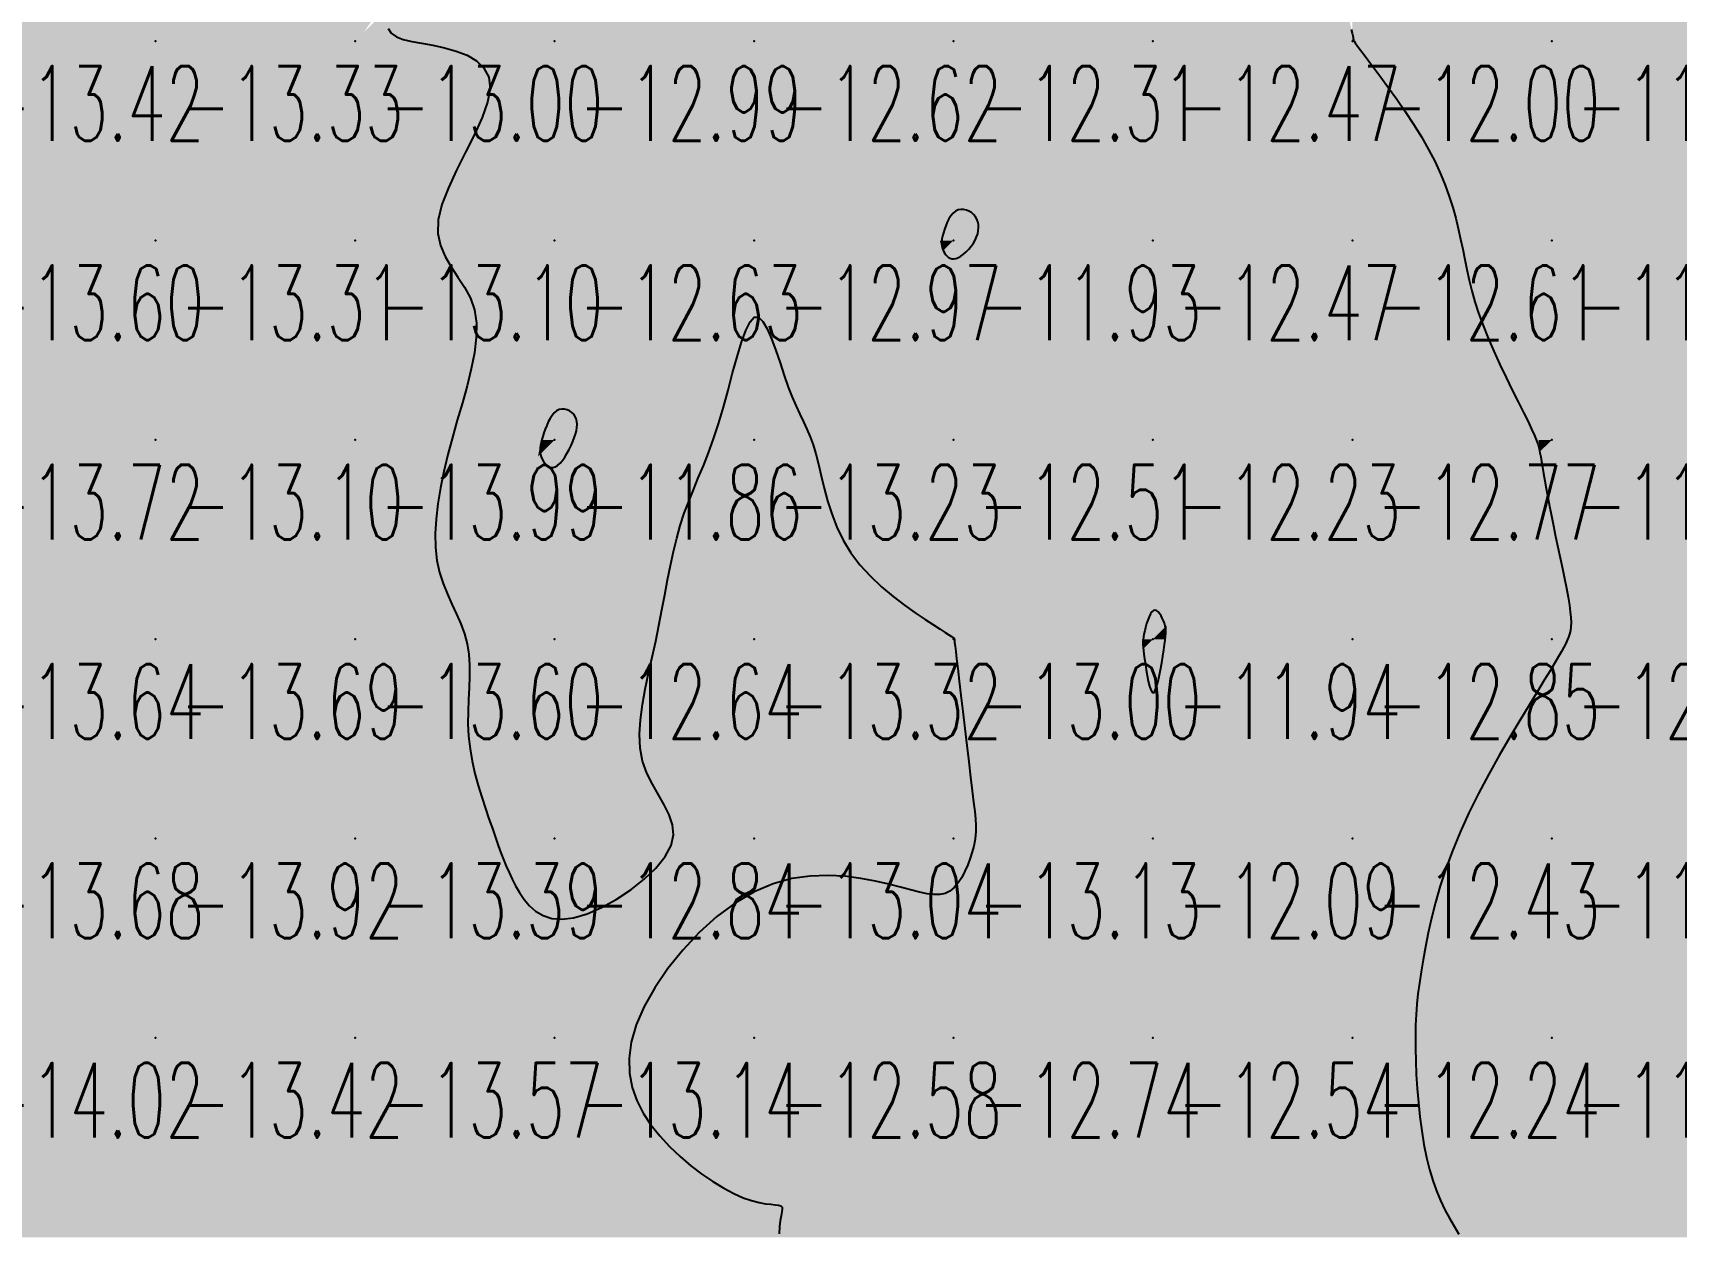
# Model space of a CAD drawing. Header units: millimetres. Extents: x 88261 to 90953, y 390274 to 392322.
# Drawn here: x 89674.1 to 89756.5, y 391807.4 to 391867.7 of the extents above; entities that cross this region are included whole.
import ezdxf
from ezdxf.enums import TextEntityAlignment as Align

# ---------------------------------------------------------------- set-up
doc = ezdxf.new("R2010")
doc.units = ezdxf.units.MM
doc.header["$LTSCALE"] = 25
for name, color, linetype in [('CN_03_00', 7, 'Continuous'), ('COTEAlt', 7, 'Continuous'), ('TN_COLORIAGE', 7, 'Continuous')]:
    doc.layers.add(name, color=color, linetype=linetype)
doc.styles.add('Simplex 1.0', font='Simplex.shx', dxfattribs={"width": 0.99, "height": 2.5})
doc.styles.get("Standard").update_dxf_attribs({"font": 'times.ttf'})

# ---------------------------------------------------------------- blocks, each defined once
blk = doc.blocks.new('COTE')
at = {"color": 0}
blk.add_point((0, 0), dxfattribs=at)
at = {"layer": 'COTEAlt'}
blk.add_attdef('ALT', text='', height=3.75, dxfattribs=at).set_placement((1.25, -1.25), align=Align.TOP_LEFT)

msp = doc.modelspace()

# ---------------------------------------------------------------- linework, layer by layer
at = {"layer": 'CN_03_00', "flags": 128}
for points, elevation in [([(89691.909, 391867.875), (89692.063, 391867.632), (89692.317, 391867.456), (89692.661, 391867.327), (89693.087, 391867.226), (89693.585, 391867.134), (89694.143, 391867.033), (89694.73, 391866.908), (89695.314, 391866.745), (89695.861, 391866.529), (89696.338, 391866.248), (89696.711, 391865.885), (89696.948, 391865.428), (89697.014, 391864.862), (89696.891, 391864.18), (89696.614, 391863.403), (89696.23, 391862.558), (89695.788, 391861.672), (89695.337, 391860.773), (89694.925, 391859.889), (89694.6, 391859.047), (89694.412, 391858.274), (89694.395, 391857.591), (89694.524, 391856.983), (89694.761, 391856.43), (89695.069, 391855.912), (89695.408, 391855.406), (89695.742, 391854.892), (89696.031, 391854.349), (89696.238, 391853.756), (89696.333, 391853.098), (89696.326, 391852.378), (89696.234, 391851.608), (89696.075, 391850.797), (89695.867, 391849.957), (89695.627, 391849.096), (89695.374, 391848.227), (89695.126, 391847.358), (89694.898, 391846.499), (89694.697, 391845.656), (89694.529, 391844.833), (89694.399, 391844.036), (89694.311, 391843.269), (89694.271, 391842.537), (89694.284, 391841.844), (89694.355, 391841.195), (89694.486, 391840.593), (89694.664, 391840.031), (89694.874, 391839.501), (89695.101, 391838.993), (89695.329, 391838.499), (89695.543, 391838.01), (89695.727, 391837.517), (89695.865, 391837.012), (89695.947, 391836.487), (89695.982, 391835.943), (89695.982, 391835.381), (89695.962, 391834.803), (89695.934, 391834.212), (89695.912, 391833.608), (89695.909, 391832.995), (89695.939, 391832.373), (89696.011, 391831.746), (89696.12, 391831.12), (89696.26, 391830.5), (89696.422, 391829.894), (89696.597, 391829.309), (89696.779, 391828.75), (89696.959, 391828.225), (89697.13, 391827.74), (89697.284, 391827.3), (89697.427, 391826.899), (89697.561, 391826.53), (89697.693, 391826.183), (89697.828, 391825.852), (89697.97, 391825.529), (89698.125, 391825.205), (89698.297, 391824.874), (89698.493, 391824.53), (89698.72, 391824.19), (89698.987, 391823.871), (89699.301, 391823.593), (89699.672, 391823.374), (89700.107, 391823.234), (89700.615, 391823.191), (89701.205, 391823.264), (89701.876, 391823.465), (89702.602, 391823.78), (89703.346, 391824.188), (89704.072, 391824.668), (89704.745, 391825.2), (89705.33, 391825.761), (89705.79, 391826.332), (89706.089, 391826.891), (89706.206, 391827.423), (89706.163, 391827.933), (89705.999, 391828.431), (89705.752, 391828.929), (89705.457, 391829.436), (89705.153, 391829.964), (89704.876, 391830.523), (89704.664, 391831.123), (89704.546, 391831.773), (89704.515, 391832.468), (89704.556, 391833.199), (89704.654, 391833.959), (89704.795, 391834.741), (89704.963, 391835.537), (89705.143, 391836.338), (89705.32, 391837.138), (89705.483, 391837.928), (89705.634, 391838.707), (89705.776, 391839.47), (89705.917, 391840.214), (89706.06, 391840.937), (89706.21, 391841.636), (89706.373, 391842.307), (89706.554, 391842.948), (89706.755, 391843.559), (89706.976, 391844.15), (89707.211, 391844.735), (89707.457, 391845.328), (89707.71, 391845.942), (89707.966, 391846.591), (89708.221, 391847.288), (89708.471, 391848.048), (89708.712, 391848.874), (89708.947, 391849.736), (89709.174, 391850.593), (89709.397, 391851.405), (89709.616, 391852.132), (89709.833, 391852.732), (89710.049, 391853.167), (89710.264, 391853.394), (89710.481, 391853.389), (89710.699, 391853.178), (89710.916, 391852.802), (89711.132, 391852.302), (89711.347, 391851.72), (89711.558, 391851.096), (89711.766, 391850.472), (89711.97, 391849.889), (89712.168, 391849.377), (89712.361, 391848.929), (89712.546, 391848.526), (89712.725, 391848.148), (89712.895, 391847.779), (89713.057, 391847.398), (89713.21, 391846.988), (89713.352, 391846.531), (89713.486, 391846.012), (89713.62, 391845.439), (89713.767, 391844.824), (89713.939, 391844.181), (89714.146, 391843.52), (89714.4, 391842.856), (89714.714, 391842.2), (89715.099, 391841.565), (89715.56, 391840.962), (89716.082, 391840.395), (89716.643, 391839.869), (89717.219, 391839.385), (89717.791, 391838.949), (89718.334, 391838.563), (89718.829, 391838.231), (89719.252, 391837.956), (89719.586, 391837.74), (89719.839, 391837.577), (89720.022, 391837.459), (89720.146, 391837.378), (89720.222, 391837.328), (89720.263, 391837.3), (89720.28, 391837.287), (89720.285, 391837.282), (89720.287, 391837.274), (89720.29, 391837.249), (89720.297, 391837.189), (89720.309, 391837.077), (89720.33, 391836.896), (89720.36, 391836.628), (89720.403, 391836.256), (89720.461, 391835.763), (89720.534, 391835.14), (89720.621, 391834.411), (89720.716, 391833.608), (89720.816, 391832.765), (89720.918, 391831.914), (89721.017, 391831.087), (89721.11, 391830.317), (89721.193, 391829.636), (89721.262, 391829.069), (89721.316, 391828.604), (89721.353, 391828.222), (89721.374, 391827.902), (89721.377, 391827.626), (89721.36, 391827.374), (89721.323, 391827.125), (89721.266, 391826.861), (89721.187, 391826.567), (89721.086, 391826.25), (89720.964, 391825.923), (89720.822, 391825.6), (89720.661, 391825.294), (89720.48, 391825.016), (89720.28, 391824.781), (89720.063, 391824.601), (89719.827, 391824.486), (89719.565, 391824.432), (89719.27, 391824.431), (89718.933, 391824.474), (89718.546, 391824.556), (89718.101, 391824.668), (89717.59, 391824.802), (89717.005, 391824.951), (89716.341, 391825.104), (89715.604, 391825.244), (89714.807, 391825.347), (89713.958, 391825.394), (89713.068, 391825.361), (89712.149, 391825.228), (89711.21, 391824.973), (89710.261, 391824.575), (89709.316, 391824.02), (89708.39, 391823.328), (89707.504, 391822.528), (89706.678, 391821.648), (89705.929, 391820.715), (89705.277, 391819.759), (89704.742, 391818.808), (89704.343, 391817.888), (89704.093, 391817.025), (89703.984, 391816.217), (89704.003, 391815.463), (89704.135, 391814.756), (89704.367, 391814.092), (89704.684, 391813.468), (89705.074, 391812.879), (89705.522, 391812.321), (89706.015, 391811.79), (89706.54, 391811.291), (89707.086, 391810.828), (89707.64, 391810.406), (89708.191, 391810.03), (89708.728, 391809.704), (89709.237, 391809.434), (89709.707, 391809.224), (89710.129, 391809.077), (89710.5, 391808.981), (89710.819, 391808.924), (89711.088, 391808.892), (89711.306, 391808.873), (89711.473, 391808.852), (89711.589, 391808.817), (89711.653, 391808.755), (89711.669, 391808.653), (89711.649, 391808.508), (89711.608, 391808.315), (89711.56, 391808.071), (89711.522, 391807.773), (89711.509, 391807.418)], -13), ([(89740.197, 391867.829), (89740.239, 391867.641), (89740.267, 391867.512), (89740.284, 391867.43), (89740.293, 391867.38), (89740.297, 391867.349), (89740.302, 391867.323), (89740.314, 391867.29), (89740.343, 391867.239), (89740.395, 391867.158), (89740.481, 391867.036), (89740.609, 391866.861), (89740.786, 391866.621), (89741.022, 391866.306), (89741.32, 391865.907), (89741.672, 391865.434), (89742.061, 391864.901), (89742.474, 391864.321), (89742.896, 391863.707), (89743.313, 391863.073), (89743.711, 391862.433), (89744.074, 391861.8), (89744.393, 391861.185), (89744.668, 391860.589), (89744.904, 391860.01), (89745.107, 391859.447), (89745.28, 391858.897), (89745.43, 391858.36), (89745.56, 391857.833), (89745.676, 391857.314), (89745.783, 391856.803), (89745.887, 391856.293), (89745.994, 391855.779), (89746.11, 391855.257), (89746.243, 391854.721), (89746.397, 391854.166), (89746.581, 391853.587), (89746.799, 391852.979), (89747.056, 391852.339), (89747.343, 391851.68), (89747.648, 391851.016), (89747.96, 391850.362), (89748.269, 391849.735), (89748.562, 391849.148), (89748.828, 391848.616), (89749.056, 391848.156), (89749.237, 391847.776), (89749.377, 391847.466), (89749.481, 391847.209), (89749.557, 391846.989), (89749.613, 391846.789), (89749.656, 391846.593), (89749.693, 391846.385), (89749.731, 391846.149), (89749.777, 391845.87), (89749.831, 391845.55), (89749.894, 391845.191), (89749.965, 391844.796), (89750.045, 391844.368), (89750.132, 391843.911), (89750.227, 391843.427), (89750.33, 391842.92), (89750.44, 391842.393), (89750.555, 391841.856), (89750.669, 391841.317), (89750.781, 391840.788), (89750.887, 391840.278), (89750.983, 391839.795), (89751.065, 391839.351), (89751.13, 391838.955), (89751.176, 391838.614), (89751.202, 391838.323), (89751.211, 391838.074), (89751.202, 391837.859), (89751.178, 391837.671), (89751.14, 391837.5), (89751.089, 391837.341), (89751.026, 391837.184), (89750.95, 391837.02), (89750.857, 391836.839), (89750.739, 391836.625), (89750.589, 391836.367), (89750.399, 391836.05), (89750.163, 391835.661), (89749.873, 391835.188), (89749.523, 391834.617), (89749.108, 391833.939), (89748.641, 391833.167), (89748.138, 391832.32), (89747.615, 391831.414), (89747.089, 391830.468), (89746.574, 391829.499), (89746.088, 391828.524), (89745.647, 391827.563), (89745.262, 391826.629), (89744.932, 391825.728), (89744.651, 391824.862), (89744.414, 391824.035), (89744.216, 391823.247), (89744.05, 391822.504), (89743.911, 391821.805), (89743.794, 391821.155), (89743.693, 391820.554), (89743.609, 391819.99), (89743.539, 391819.453), (89743.485, 391818.929), (89743.445, 391818.406), (89743.42, 391817.872), (89743.408, 391817.314), (89743.41, 391816.72), (89743.425, 391816.081), (89743.454, 391815.406), (89743.498, 391814.705), (89743.558, 391813.992), (89743.634, 391813.277), (89743.728, 391812.573), (89743.84, 391811.892), (89743.971, 391811.246), (89744.121, 391810.644), (89744.29, 391810.084), (89744.475, 391809.563), (89744.675, 391809.077), (89744.888, 391808.622), (89745.114, 391808.193), (89745.349, 391807.788), (89745.593, 391807.403)], -12)]:
    msp.add_lwpolyline(points, dxfattribs=dict(at, elevation=elevation))
at = {"layer": 'CN_03_00', "elevation": -12, "flags": 128}
for points in [[(89719.817, 391856.595), (89719.87, 391856.521), (89719.931, 391856.452), (89720, 391856.393), (89720.078, 391856.348), (89720.167, 391856.321), (89720.265, 391856.315), (89720.375, 391856.335), (89720.496, 391856.384), (89720.625, 391856.458), (89720.758, 391856.555), (89720.891, 391856.671), (89721.019, 391856.803), (89721.139, 391856.947), (89721.248, 391857.099), (89721.34, 391857.256), (89721.412, 391857.416), (89721.464, 391857.575), (89721.496, 391857.732), (89721.508, 391857.886), (89721.499, 391858.035), (89721.469, 391858.177), (89721.419, 391858.31), (89721.348, 391858.433), (89721.256, 391858.543), (89721.148, 391858.638), (89721.026, 391858.715), (89720.895, 391858.769), (89720.759, 391858.799), (89720.621, 391858.801), (89720.485, 391858.771), (89720.355, 391858.707), (89720.235, 391858.607), (89720.125, 391858.476), (89720.025, 391858.322), (89719.937, 391858.152), (89719.86, 391857.974), (89719.795, 391857.794), (89719.742, 391857.62), (89719.701, 391857.46), (89719.674, 391857.319), (89719.658, 391857.196), (89719.653, 391857.087), (89719.659, 391856.991), (89719.675, 391856.905), (89719.699, 391856.824), (89719.731, 391856.748), (89719.771, 391856.672), (89719.817, 391856.595)], [(89699.635, 391846.269), (89699.698, 391846.157), (89699.774, 391846.055), (89699.861, 391845.967), (89699.956, 391845.9), (89700.06, 391845.86), (89700.17, 391845.852), (89700.286, 391845.883), (89700.404, 391845.955), (89700.524, 391846.066), (89700.643, 391846.207), (89700.76, 391846.373), (89700.873, 391846.557), (89700.978, 391846.752), (89701.076, 391846.952), (89701.163, 391847.15), (89701.237, 391847.341), (89701.297, 391847.524), (89701.343, 391847.697), (89701.371, 391847.861), (89701.381, 391848.014), (89701.371, 391848.158), (89701.34, 391848.291), (89701.287, 391848.413), (89701.21, 391848.523), (89701.113, 391848.618), (89701.001, 391848.696), (89700.877, 391848.752), (89700.746, 391848.783), (89700.612, 391848.787), (89700.479, 391848.759), (89700.352, 391848.696), (89700.234, 391848.598), (89700.125, 391848.468), (89700.026, 391848.313), (89699.935, 391848.141), (89699.854, 391847.958), (89699.781, 391847.771), (89699.717, 391847.587), (89699.661, 391847.412), (89699.614, 391847.252), (89699.575, 391847.105), (89699.547, 391846.97), (89699.529, 391846.844), (89699.524, 391846.725), (89699.53, 391846.61), (89699.551, 391846.497), (89699.585, 391846.384), (89699.635, 391846.269)], [(89729.869, 391835.999), (89729.912, 391835.709), (89729.962, 391835.414), (89730.016, 391835.134), (89730.075, 391834.887), (89730.138, 391834.695), (89730.205, 391834.578), (89730.274, 391834.554), (89730.346, 391834.639), (89730.419, 391834.817), (89730.491, 391835.068), (89730.561, 391835.373), (89730.628, 391835.709), (89730.69, 391836.057), (89730.746, 391836.396), (89730.794, 391836.705), (89730.833, 391836.969), (89730.862, 391837.19), (89730.882, 391837.376), (89730.892, 391837.534), (89730.891, 391837.672), (89730.879, 391837.797), (89730.856, 391837.916), (89730.822, 391838.037), (89730.776, 391838.165), (89730.72, 391838.295), (89730.656, 391838.418), (89730.586, 391838.528), (89730.51, 391838.618), (89730.432, 391838.678), (89730.353, 391838.703), (89730.274, 391838.684), (89730.197, 391838.616), (89730.124, 391838.506), (89730.055, 391838.364), (89729.991, 391838.198), (89729.932, 391838.019), (89729.881, 391837.834), (89729.837, 391837.655), (89729.802, 391837.49), (89729.776, 391837.345), (89729.759, 391837.215), (89729.751, 391837.091), (89729.752, 391836.965), (89729.76, 391836.828), (89729.777, 391836.67), (89729.8, 391836.485), (89729.831, 391836.262), (89729.869, 391835.999)]]:
    msp.add_lwpolyline(points, close=True, dxfattribs=at)
at = {"layer": 'TN_COLORIAGE', "color": 221}
for points in [[(89670.249, 391867.239, -13.303), (89680.249, 391867.239, -13.303), (89680.249, 391877.239, -13.303)], [(89670.249, 391877.239, -13.303), (89670.249, 391867.239, -13.303), (89680.249, 391877.239, -13.303)], [(89680.249, 391867.239, -13.229), (89690.249, 391867.239, -13.229), (89690.249, 391877.239, -13.229)], [(89680.249, 391877.239, -13.229), (89680.249, 391867.239, -13.229), (89690.249, 391877.239, -13.229)], [(89690.249, 391877.239, -13), (89697.207, 391877.239, -13), (89690.249, 391867.239, -13), (89690.68, 391867.671, -13)], [(89670.249, 391857.239, -13.333), (89680.249, 391857.239, -13.333), (89680.249, 391867.239, -13.333)], [(89670.249, 391867.239, -13.333), (89670.249, 391857.239, -13.333), (89680.249, 391867.239, -13.333)], [(89680.249, 391857.239, -13.005), (89690.249, 391857.239, -13.005), (89690.249, 391867.239, -13.005)], [(89680.249, 391867.239, -13.005), (89680.249, 391857.239, -13.005), (89690.249, 391867.239, -13.005)], [(89690.68, 391867.671, -13.005), (89692.912, 391867.239, -13.005), (89690.249, 391867.239, -13.005)], [(89690.249, 391857.239, -13), (89699.183, 391866.174, -13), (89690.249, 391867.239, -13), (89692.912, 391867.239, -13)], [(89692.442, 391857.239, -13.104), (89699.183, 391866.174, -13.104), (89690.249, 391857.239, -13.104)], [(89670.249, 391847.239, -13.308), (89680.249, 391847.239, -13.308), (89680.249, 391857.239, -13.308)], [(89670.249, 391857.239, -13.308), (89670.249, 391847.239, -13.308), (89680.249, 391857.239, -13.308)], [(89680.249, 391847.239, -13.104), (89690.249, 391847.239, -13.104), (89690.249, 391857.239, -13.104)], [(89680.249, 391857.239, -13.104), (89680.249, 391847.239, -13.104), (89690.249, 391857.239, -13.104)], [(89690.249, 391847.239, -13), (89697.524, 391854.515, -13), (89690.249, 391857.239, -13), (89692.442, 391857.239, -13)], [(89708.566, 391847.239, -13.232), (89710.249, 391856.027, -13.232), (89710.249, 391847.239, -13.232)], [(89712.026, 391849.017, -13.232), (89710.249, 391856.027, -13.232), (89710.249, 391847.239, -13.232)], [(89694.887, 391847.239, -13.99), (89697.524, 391854.515, -13.99), (89690.249, 391847.239, -13.99)], [(89712.026, 391849.017, -13.232), (89713.467, 391847.239, -13.232), (89710.249, 391847.239, -13.232)], [(89670.249, 391837.239, -13.097), (89680.249, 391837.239, -13.097), (89680.249, 391847.239, -13.097)], [(89670.249, 391847.239, -13.097), (89670.249, 391837.239, -13.097), (89680.249, 391847.239, -13.097)], [(89680.249, 391847.239, -13.99), (89680.249, 391837.239, -13.99), (89690.249, 391847.239, -13.99)], [(89680.249, 391837.239, -13.99), (89690.249, 391837.239, -13.99), (89690.249, 391847.239, -13.99)], [(89690.249, 391847.239, -13), (89694.887, 391847.239, -13), (89690.249, 391837.239, -13), (89693.682, 391840.673, -13)], [(89710.249, 391837.239, -13), (89705.508, 391837.239, -13), (89710.249, 391847.239, -13), (89706.312, 391843.302, -13)], [(89708.566, 391847.239, -13.232), (89706.312, 391843.302, -13.232), (89710.249, 391847.239, -13.232)], [(89710.249, 391837.239, -13), (89714.219, 391841.21, -13), (89710.249, 391847.239, -13), (89713.467, 391847.239, -13)], [(89710.249, 391837.239, -13), (89714.219, 391841.21, -13), (89720.249, 391837.239, -13), (89720.249, 391837.311, -13)], [(89693.682, 391840.673, -13.598), (89696.515, 391837.239, -13.598), (89690.249, 391837.239, -13.598)], [(89670.249, 391837.239, -13.689), (89670.249, 391827.239, -13.689), (89680.249, 391837.239, -13.689)], [(89670.249, 391827.239, -13.689), (89680.249, 391827.239, -13.689), (89680.249, 391837.239, -13.689)], [(89680.249, 391837.239, -13.598), (89680.249, 391827.239, -13.598), (89690.249, 391837.239, -13.598)], [(89680.249, 391827.239, -13.598), (89690.249, 391827.239, -13.598), (89690.249, 391837.239, -13.598)], [(89690.249, 391837.239, -13), (89696.515, 391837.239, -13), (89690.249, 391827.239, -13), (89695.45, 391832.44, -13)], [(89705.508, 391837.239, -13.321), (89703.575, 391830.565, -13.321), (89710.249, 391837.239, -13.321)], [(89710.249, 391837.239, -13), (89703.575, 391830.565, -13), (89710.249, 391827.239, -13), (89708.178, 391827.239, -13)], [(89710.249, 391837.239, -13.004), (89710.249, 391827.239, -13.004), (89720.249, 391837.239, -13.004)], [(89710.249, 391827.239, -13.004), (89720.249, 391827.239, -13.004), (89720.249, 391837.239, -13.004)], [(89720.294, 391837.285, -13.004), (89720.249, 391837.311, -13.004), (89720.249, 391837.239, -13.004)], [(89720.282, 391837.239, -13.004), (89720.294, 391837.285, -13.004), (89720.249, 391837.239, -13.004)], [(89720.249, 391827.239, -13), (89721.344, 391828.334, -13), (89720.249, 391837.239, -13), (89720.282, 391837.239, -13)], [(89695.45, 391832.44, -13.386), (89697.319, 391827.239, -13.386), (89690.249, 391827.239, -13.386)], [(89721.344, 391828.334, -13.13), (89721.501, 391827.239, -13.13), (89720.249, 391827.239, -13.13)], [(89672.236, 391819.227, -13.676), (89670.249, 391817.849, -13.676), (89680.249, 391827.239, -13.676), (89670.249, 391827.239, -13.676)], [(89672.236, 391819.227, -13.417), (89670.597, 391817.239, -13.417), (89680.249, 391827.239, -13.417), (89680.249, 391817.239, -13.417)], [(89680.249, 391827.239, -13.386), (89680.249, 391817.239, -13.386), (89690.249, 391827.239, -13.386)], [(89680.249, 391817.239, -13.386), (89690.249, 391817.239, -13.386), (89690.249, 391827.239, -13.386)], [(89690.249, 391817.239, -13), (89698.054, 391825.044, -13), (89690.249, 391827.239, -13), (89697.319, 391827.239, -13)], [(89700.249, 391817.239, -13), (89700.249, 391821.825, -13), (89710.249, 391827.239, -13), (89708.178, 391827.239, -13)], [(89700.249, 391817.239, -13), (89702.69, 391817.239, -13), (89710.249, 391827.239, -13), (89710.249, 391826.334, -13)], [(89720.249, 391827.239, -13), (89717.883, 391824.874, -13), (89710.249, 391827.239, -13), (89710.249, 391826.334, -13)], [(89717.883, 391824.874, -13.13), (89720.249, 391823.874, -13.13), (89720.249, 391827.239, -13.13)], [(89721.501, 391827.239, -13.13), (89720.249, 391823.874, -13.13), (89720.249, 391827.239, -13.13)], [(89690.249, 391817.239, -13), (89698.054, 391825.044, -13), (89700.249, 391817.239, -13), (89700.249, 391821.825, -13)], [(89670.597, 391817.239, -13.417), (89670.662, 391807.652, -13.417), (89680.249, 391817.239, -13.417)], [(89670.663, 391807.239, -13.417), (89670.662, 391807.652, -13.417), (89680.249, 391807.239, -13.417), (89680.249, 391817.239, -13.417)], [(89680.249, 391817.239, -13.569), (89680.249, 391807.239, -13.569), (89690.249, 391817.239, -13.569)], [(89680.249, 391807.239, -13.569), (89690.249, 391807.239, -13.569), (89690.249, 391817.239, -13.569)], [(89690.249, 391817.239, -13.136), (89690.249, 391807.239, -13.136), (89700.249, 391817.239, -13.136)], [(89690.249, 391807.239, -13.136), (89700.249, 391807.239, -13.136), (89700.249, 391817.239, -13.136)], [(89700.249, 391807.239, -13), (89705.048, 391812.039, -13), (89700.249, 391817.239, -13), (89702.69, 391817.239, -13)], [(89700.249, 391807.239, -13), (89705.048, 391812.039, -13), (89710.249, 391807.239, -13), (89710.249, 391808.529, -13)], [(89710.249, 391808.529, -13.062), (89712.2, 391809.19, -13.062), (89710.249, 391807.239, -13.062)], [(89710.872, 391807.239, -13.062), (89712.2, 391809.19, -13.062), (89710.249, 391807.239, -13.062)]]:
    msp.add_solid(points, dxfattribs=at)
at = {"layer": 'TN_COLORIAGE', "color": 211}
for points in [[(89692.912, 391867.239, -12.9), (89690.68, 391867.671, -12.9), (89700.249, 391867.239, -12.9), (89700.249, 391877.239, -12.9)], [(89700.249, 391867.239, -12.482), (89710.249, 391867.239, -12.482), (89710.249, 391877.239, -12.482)], [(89700.249, 391877.239, -12.482), (89700.249, 391867.239, -12.482), (89710.249, 391877.239, -12.482)], [(89710.249, 391867.239, -12.331), (89720.249, 391867.239, -12.331), (89720.249, 391877.239, -12.331)], [(89710.249, 391877.239, -12.331), (89710.249, 391867.239, -12.331), (89720.249, 391877.239, -12.331)], [(89720.249, 391867.239, -12.219), (89730.249, 391867.239, -12.219), (89730.249, 391877.239, -12.219)], [(89720.249, 391877.239, -12.219), (89720.249, 391867.239, -12.219), (89730.249, 391877.239, -12.219)], [(89730.249, 391867.239, -12), (89738.39, 391875.381, -12), (89730.249, 391877.239, -12), (89736.98, 391877.239, -12)], [(89730.249, 391867.239, -12), (89738.39, 391875.381, -12), (89740.249, 391867.239, -12), (89740.249, 391867.665, -12)], [(89699.183, 391866.174, -12.629), (89692.442, 391857.239, -12.629), (89700.249, 391867.239, -12.629), (89700.249, 391857.239, -12.629)], [(89692.912, 391867.239, -12.988), (89699.183, 391866.174, -12.988), (89700.249, 391867.239, -12.988)], [(89700.249, 391857.239, -12.623), (89710.249, 391857.239, -12.623), (89710.249, 391867.239, -12.623)], [(89700.249, 391867.239, -12.623), (89700.249, 391857.239, -12.623), (89710.249, 391867.239, -12.623)], [(89710.249, 391857.239, -12), (89719.564, 391857.239, -12), (89720.249, 391867.239, -12), (89720.249, 391859.11, -12)], [(89710.249, 391867.239, -12.309), (89710.249, 391857.239, -12.309), (89720.249, 391867.239, -12.309)], [(89730.249, 391867.239, -12), (89721.571, 391858.561, -12), (89720.249, 391867.239, -12), (89720.249, 391859.11, -12)], [(89730.249, 391857.239, -12), (89721.554, 391857.239, -12), (89730.249, 391867.239, -12), (89721.571, 391858.561, -12)], [(89730.249, 391867.239, -12.005), (89730.249, 391857.239, -12.005), (89740.249, 391867.239, -12.005)], [(89730.249, 391857.239, -12.005), (89740.249, 391857.239, -12.005), (89740.249, 391867.239, -12.005)], [(89740.307, 391867.297, -12.005), (89740.249, 391867.665, -12.005), (89740.249, 391867.239, -12.005)], [(89740.307, 391867.297, -12.005), (89740.308, 391867.239, -12.005), (89740.249, 391867.239, -12.005)], [(89740.249, 391857.239, -12), (89744.59, 391861.581, -12), (89740.249, 391867.239, -12), (89740.308, 391867.239, -12)], [(89744.59, 391861.581, -12.61), (89745.778, 391857.239, -12.61), (89740.249, 391857.239, -12.61)], [(89692.442, 391857.239, -12.629), (89697.524, 391854.515, -12.629), (89700.249, 391857.239, -12.629)], [(89697.524, 391854.515, -12), (89694.887, 391847.239, -12), (89700.249, 391857.239, -12), (89699.574, 391847.239, -12)], [(89699.574, 391847.239, -12.629), (89700.249, 391849.101, -12.629), (89700.249, 391857.239, -12.629)], [(89710.249, 391857.239, -12), (89701.544, 391848.534, -12), (89700.249, 391857.239, -12), (89700.249, 391849.101, -12)], [(89710.249, 391856.027, -12), (89708.566, 391847.239, -12), (89710.249, 391857.239, -12), (89701.296, 391847.239, -12)], [(89701.296, 391847.239, -12.968), (89701.544, 391848.534, -12.968), (89710.249, 391857.239, -12.968)], [(89710.249, 391856.027, -12), (89712.026, 391849.017, -12), (89710.249, 391857.239, -12), (89719.703, 391856.693, -12)], [(89719.703, 391856.693, -12.968), (89719.564, 391857.239, -12.968), (89710.249, 391857.239, -12.968)], [(89713.467, 391847.239, -12), (89712.026, 391849.017, -12), (89720.249, 391847.239, -12), (89719.703, 391856.693, -12)], [(89719.703, 391856.693, -12.512), (89720.249, 391856.02, -12.512), (89720.249, 391847.239, -12.512)], [(89720.249, 391847.239, -12), (89720.249, 391856.02, -12), (89730.249, 391857.239, -12), (89721.554, 391857.239, -12)], [(89720.249, 391847.239, -12.474), (89730.249, 391847.239, -12.474), (89730.249, 391857.239, -12.474)], [(89730.249, 391857.239, -12.61), (89730.249, 391847.239, -12.61), (89740.249, 391857.239, -12.61)], [(89730.249, 391847.239, -12.61), (89740.249, 391847.239, -12.61), (89740.249, 391857.239, -12.61)], [(89740.249, 391847.239, -12), (89746.358, 391853.349, -12), (89740.249, 391857.239, -12), (89745.778, 391857.239, -12)], [(89746.358, 391853.349, -12.774), (89749.585, 391847.239, -12.774), (89740.249, 391847.239, -12.774)], [(89693.682, 391840.673, -12), (89694.887, 391847.239, -12), (89699.422, 391846.413, -12), (89699.574, 391847.239, -12)], [(89706.312, 391843.302, -12), (89708.566, 391847.239, -12), (89700.249, 391837.239, -12), (89701.296, 391847.239, -12)], [(89701.296, 391847.239, -12.643), (89700.249, 391845.411, -12.643), (89700.249, 391837.239, -12.643)], [(89713.467, 391847.239, -12.512), (89714.219, 391841.21, -12.512), (89720.249, 391847.239, -12.512)], [(89720.249, 391837.311, -12.512), (89714.219, 391841.21, -12.512), (89720.249, 391847.239, -12.512)], [(89720.249, 391837.311, -12.234), (89720.294, 391837.285, -12.234), (89720.249, 391847.239, -12.234), (89730.249, 391847.239, -12.234)], [(89720.294, 391837.285, -12), (89720.282, 391837.239, -12), (89730.249, 391847.239, -12), (89729.701, 391837.239, -12)], [(89729.701, 391837.239, -12.234), (89730.249, 391839.231, -12.234), (89730.249, 391847.239, -12.234)], [(89740.249, 391847.239, -12), (89730.947, 391837.938, -12), (89730.249, 391847.239, -12), (89730.249, 391839.231, -12)], [(89740.249, 391837.239, -12), (89730.892, 391837.239, -12), (89740.249, 391847.239, -12), (89730.947, 391837.938, -12)], [(89740.249, 391837.239, -12), (89749.638, 391846.629, -12), (89740.249, 391847.239, -12), (89749.585, 391847.239, -12)], [(89696.515, 391837.239, -12), (89693.682, 391840.673, -12), (89700.249, 391837.239, -12), (89699.422, 391846.413, -12)], [(89699.422, 391846.413, -12.643), (89700.249, 391845.411, -12.643), (89700.249, 391837.239, -12.643)], [(89740.249, 391837.239, -12), (89749.638, 391846.629, -12), (89750.249, 391837.239, -12), (89750.249, 391843.138, -12)], [(89706.312, 391843.302, -12.643), (89705.508, 391837.239, -12.643), (89700.249, 391837.239, -12.643)], [(89751.348, 391838.339, -12.079), (89750.249, 391843.138, -12.079), (89750.249, 391837.239, -12.079)], [(89751.139, 391837.239, -12.079), (89751.348, 391838.339, -12.079), (89750.249, 391837.239, -12.079)], [(89697.319, 391827.239, -12.643), (89695.45, 391832.44, -12.643), (89700.249, 391827.239, -12.643), (89700.249, 391837.239, -12.643)], [(89695.45, 391832.44, -12.643), (89696.515, 391837.239, -12.643), (89700.249, 391837.239, -12.643)], [(89703.575, 391830.565, -12.643), (89705.508, 391837.239, -12.643), (89700.249, 391827.239, -12.643), (89700.249, 391837.239, -12.643)], [(89720.282, 391837.239, -12), (89721.344, 391828.334, -12), (89729.701, 391837.239, -12), (89729.759, 391836.75, -12)], [(89740.249, 391837.239, -12), (89730.892, 391837.239, -12), (89730.249, 391827.239, -12), (89730.249, 391833.334, -12)], [(89730.249, 391827.239, -12.846), (89740.249, 391827.239, -12.846), (89740.249, 391837.239, -12.846)], [(89740.249, 391837.239, -12.079), (89740.249, 391827.239, -12.079), (89750.249, 391837.239, -12.079)], [(89740.249, 391827.239, -12), (89745.002, 391827.239, -12), (89750.249, 391837.239, -12), (89750.249, 391835.805, -12)], [(89751.139, 391837.239, -12.079), (89750.249, 391835.805, -12.079), (89750.249, 391837.239, -12.079)], [(89721.501, 391827.239, -12), (89721.344, 391828.334, -12), (89730.249, 391827.239, -12), (89729.759, 391836.75, -12)], [(89729.759, 391836.75, -12.091), (89730.249, 391833.334, -12.091), (89730.249, 391827.239, -12.091)], [(89708.178, 391827.239, -12.84), (89703.575, 391830.565, -12.84), (89700.249, 391827.239, -12.84)], [(89697.319, 391827.239, -12.84), (89698.054, 391825.044, -12.84), (89700.249, 391827.239, -12.84)], [(89700.249, 391821.825, -12.84), (89698.054, 391825.044, -12.84), (89700.249, 391827.239, -12.84)], [(89708.178, 391827.239, -12.84), (89700.249, 391821.825, -12.84), (89700.249, 391827.239, -12.84)], [(89720.249, 391823.874, -12.091), (89721.501, 391827.239, -12.091), (89720.249, 391817.239, -12.091), (89730.249, 391827.239, -12.091)], [(89720.249, 391817.239, -12.091), (89730.249, 391817.239, -12.091), (89730.249, 391827.239, -12.091)], [(89730.249, 391827.239, -12.428), (89730.249, 391817.239, -12.428), (89740.249, 391827.239, -12.428)], [(89730.249, 391817.239, -12.428), (89740.249, 391817.239, -12.428), (89740.249, 391827.239, -12.428)], [(89740.249, 391827.239, -12), (89745.002, 391827.239, -12), (89740.249, 391817.239, -12), (89743.623, 391820.613, -12)], [(89710.249, 391826.334, -12.58), (89702.69, 391817.239, -12.58), (89710.249, 391817.239, -12.58)], [(89710.249, 391826.334, -12.58), (89717.883, 391824.874, -12.58), (89710.249, 391817.239, -12.58)], [(89720.249, 391823.874, -12.58), (89717.883, 391824.874, -12.58), (89720.249, 391817.239, -12.58), (89710.249, 391817.239, -12.58)], [(89743.269, 391817.239, -12.241), (89743.623, 391820.613, -12.241), (89740.249, 391817.239, -12.241)], [(89702.69, 391817.239, -12.58), (89705.048, 391812.039, -12.58), (89710.249, 391817.239, -12.58)], [(89710.249, 391808.529, -12.58), (89705.048, 391812.039, -12.58), (89710.249, 391817.239, -12.58)], [(89712.2, 391809.19, -12.58), (89710.249, 391808.529, -12.58), (89720.249, 391817.239, -12.58), (89710.249, 391817.239, -12.58)], [(89712.2, 391809.19, -12.065), (89710.872, 391807.239, -12.065), (89720.249, 391817.239, -12.065), (89720.249, 391807.239, -12.065)], [(89720.249, 391817.239, -12.543), (89720.249, 391807.239, -12.543), (89730.249, 391817.239, -12.543)], [(89720.249, 391807.239, -12.543), (89730.249, 391807.239, -12.543), (89730.249, 391817.239, -12.543)], [(89730.249, 391817.239, -12.241), (89730.249, 391807.239, -12.241), (89740.249, 391817.239, -12.241)], [(89730.249, 391807.239, -12.241), (89740.249, 391807.239, -12.241), (89740.249, 391817.239, -12.241)], [(89740.249, 391807.239, -12), (89743.759, 391810.749, -12), (89740.249, 391817.239, -12), (89743.269, 391817.239, -12)], [(89743.759, 391810.749, -12.301), (89745.52, 391807.239, -12.301), (89740.249, 391807.239, -12.301)]]:
    msp.add_solid(points, dxfattribs=at)
at = {"layer": 'TN_COLORIAGE', "color": 201}
for points in [[(89740.249, 391867.665, -11.188), (89740.307, 391867.297, -11.188), (89740.249, 391877.239, -11.188), (89750.249, 391877.239, -11.188)], [(89740.308, 391867.239, -11.188), (89740.307, 391867.297, -11.188), (89750.249, 391867.239, -11.188), (89750.249, 391877.239, -11.188)], [(89750.249, 391877.239, -11.321), (89750.249, 391867.239, -11.321), (89760.249, 391877.239, -11.321)], [(89750.249, 391867.239, -11.321), (89760.249, 391867.239, -11.321), (89760.249, 391877.239, -11.321)], [(89740.308, 391867.239, -11.205), (89744.59, 391861.581, -11.205), (89750.249, 391867.239, -11.205)], [(89745.778, 391857.239, -11.205), (89744.59, 391861.581, -11.205), (89750.249, 391857.239, -11.205), (89750.249, 391867.239, -11.205)], [(89750.249, 391867.239, -11.23), (89750.249, 391857.239, -11.23), (89760.249, 391867.239, -11.23)], [(89750.249, 391857.239, -11.23), (89760.249, 391857.239, -11.23), (89760.249, 391867.239, -11.23)], [(89720.249, 391859.11, -11.929), (89719.564, 391857.239, -11.929), (89720.249, 391857.239, -11.929)], [(89720.249, 391859.11, -11.929), (89721.571, 391858.561, -11.929), (89720.249, 391857.239, -11.929)], [(89721.571, 391858.561, -11.929), (89721.554, 391857.239, -11.929), (89720.249, 391857.239, -11.929)], [(89719.564, 391857.239, -11.929), (89719.703, 391856.693, -11.929), (89720.249, 391857.239, -11.929)], [(89720.249, 391856.02, -11.929), (89719.703, 391856.693, -11.929), (89720.249, 391857.239, -11.929)], [(89721.554, 391857.239, -11.929), (89720.249, 391856.02, -11.929), (89720.249, 391857.239, -11.929)], [(89745.778, 391857.239, -11.507), (89746.358, 391853.349, -11.507), (89750.249, 391857.239, -11.507)], [(89749.585, 391847.239, -11.507), (89746.358, 391853.349, -11.507), (89750.249, 391847.239, -11.507), (89750.249, 391857.239, -11.507)], [(89750.249, 391857.239, -11.275), (89750.249, 391847.239, -11.275), (89760.249, 391857.239, -11.275)], [(89750.249, 391847.239, -11.275), (89760.249, 391847.239, -11.275), (89760.249, 391857.239, -11.275)], [(89700.249, 391849.101, -11.856), (89699.574, 391847.239, -11.856), (89700.249, 391847.239, -11.856)], [(89700.249, 391849.101, -11.856), (89701.544, 391848.534, -11.856), (89700.249, 391847.239, -11.856)], [(89701.544, 391848.534, -11.856), (89701.296, 391847.239, -11.856), (89700.249, 391847.239, -11.856)], [(89700.249, 391845.411, -11.856), (89699.422, 391846.413, -11.856), (89700.249, 391847.239, -11.856)], [(89699.422, 391846.413, -11.856), (89699.574, 391847.239, -11.856), (89700.249, 391847.239, -11.856)], [(89700.249, 391845.411, -11.856), (89701.296, 391847.239, -11.856), (89700.249, 391847.239, -11.856)], [(89749.585, 391847.239, -11.945), (89749.638, 391846.629, -11.945), (89750.249, 391847.239, -11.945)], [(89750.249, 391843.138, -11.945), (89749.638, 391846.629, -11.945), (89750.249, 391847.239, -11.945)], [(89750.249, 391843.138, -11.359), (89751.348, 391838.339, -11.359), (89750.249, 391847.239, -11.359), (89760.249, 391847.239, -11.359)], [(89751.348, 391838.339, -11.19), (89751.139, 391837.239, -11.19), (89760.249, 391847.239, -11.19), (89760.249, 391837.239, -11.19)], [(89730.249, 391839.231, -11.942), (89729.701, 391837.239, -11.942), (89730.249, 391837.239, -11.942)], [(89730.249, 391839.231, -11.942), (89730.947, 391837.938, -11.942), (89730.249, 391837.239, -11.942)], [(89730.947, 391837.938, -11.942), (89730.892, 391837.239, -11.942), (89730.249, 391837.239, -11.942)], [(89729.701, 391837.239, -11.942), (89729.759, 391836.75, -11.942), (89730.249, 391837.239, -11.942)], [(89730.249, 391833.334, -11.942), (89729.759, 391836.75, -11.942), (89730.249, 391837.239, -11.942)], [(89730.249, 391833.334, -11.942), (89730.892, 391837.239, -11.942), (89730.249, 391837.239, -11.942)], [(89750.249, 391835.805, -11.19), (89751.139, 391837.239, -11.19), (89750.249, 391827.239, -11.19), (89760.249, 391837.239, -11.19)], [(89750.249, 391827.239, -11.19), (89760.249, 391827.239, -11.19), (89760.249, 391837.239, -11.19)], [(89750.249, 391835.805, -11.527), (89745.002, 391827.239, -11.527), (89750.249, 391827.239, -11.527)], [(89743.623, 391820.613, -11.444), (89743.269, 391817.239, -11.444), (89750.249, 391827.239, -11.444), (89750.249, 391817.239, -11.444)], [(89743.623, 391820.613, -11.527), (89745.002, 391827.239, -11.527), (89750.249, 391827.239, -11.527)], [(89750.249, 391827.239, -11.711), (89750.249, 391817.239, -11.711), (89760.249, 391827.239, -11.711)], [(89750.249, 391817.239, -11.711), (89760.249, 391817.239, -11.711), (89760.249, 391827.239, -11.711)], [(89743.269, 391817.239, -11.444), (89743.759, 391810.749, -11.444), (89750.249, 391817.239, -11.444)], [(89745.52, 391807.239, -11.444), (89743.759, 391810.749, -11.444), (89750.249, 391807.239, -11.444), (89750.249, 391817.239, -11.444)], [(89750.249, 391817.239, -11.699), (89750.249, 391807.239, -11.699), (89760.249, 391817.239, -11.699)], [(89750.249, 391807.239, -11.699), (89760.249, 391807.239, -11.699), (89760.249, 391817.239, -11.699)]]:
    msp.add_solid(points, dxfattribs=at)

# ---------------------------------------------------------------- block references
at = {"layer": 'COTEAlt'}
ref = msp.add_blockref('COTE', (89670.249, 391867.239), dxfattribs=at)
ref.add_attrib('ALT', '-13.42', dxfattribs={"height": 3.75, "style": 'Simplex 1.0', "width": 0.6}).set_placement((89671.499, 391865.989), align=Align.TOP_LEFT)
ref = msp.add_blockref('COTE', (89680.249, 391867.239), dxfattribs=at)
ref.add_attrib('ALT', '-13.33', dxfattribs={"height": 3.75, "style": 'Simplex 1.0', "width": 0.6}).set_placement((89681.499, 391865.989), align=Align.TOP_LEFT)
ref = msp.add_blockref('COTE', (89690.249, 391867.239), dxfattribs=at)
ref.add_attrib('ALT', '-13.00', dxfattribs={"height": 3.75, "style": 'Simplex 1.0', "width": 0.6}).set_placement((89691.499, 391865.989), align=Align.TOP_LEFT)
ref = msp.add_blockref('COTE', (89700.249, 391867.239), dxfattribs=at)
ref.add_attrib('ALT', '-12.99', dxfattribs={"height": 3.75, "style": 'Simplex 1.0', "width": 0.6}).set_placement((89701.499, 391865.989), align=Align.TOP_LEFT)
ref = msp.add_blockref('COTE', (89710.249, 391867.239), dxfattribs=at)
ref.add_attrib('ALT', '-12.62', dxfattribs={"height": 3.75, "style": 'Simplex 1.0', "width": 0.6}).set_placement((89711.499, 391865.989), align=Align.TOP_LEFT)
ref = msp.add_blockref('COTE', (89720.249, 391867.239), dxfattribs=at)
ref.add_attrib('ALT', '-12.31', dxfattribs={"height": 3.75, "style": 'Simplex 1.0', "width": 0.6}).set_placement((89721.499, 391865.989), align=Align.TOP_LEFT)
ref = msp.add_blockref('COTE', (89730.249, 391867.239), dxfattribs=at)
ref.add_attrib('ALT', '-12.47', dxfattribs={"height": 3.75, "style": 'Simplex 1.0', "width": 0.6}).set_placement((89731.499, 391865.989), align=Align.TOP_LEFT)
ref = msp.add_blockref('COTE', (89740.249, 391867.239), dxfattribs=at)
ref.add_attrib('ALT', '-12.00', dxfattribs={"height": 3.75, "style": 'Simplex 1.0', "width": 0.6}).set_placement((89741.499, 391865.989), align=Align.TOP_LEFT)
ref = msp.add_blockref('COTE', (89750.249, 391867.239), dxfattribs=at)
ref.add_attrib('ALT', '-11.21', dxfattribs={"height": 3.75, "style": 'Simplex 1.0', "width": 0.6}).set_placement((89751.499, 391865.989), align=Align.TOP_LEFT)
ref = msp.add_blockref('COTE', (89670.249, 391857.239), dxfattribs=at)
ref.add_attrib('ALT', '-13.60', dxfattribs={"height": 3.75, "style": 'Simplex 1.0', "width": 0.6}).set_placement((89671.499, 391855.989), align=Align.TOP_LEFT)
ref = msp.add_blockref('COTE', (89680.249, 391857.239), dxfattribs=at)
ref.add_attrib('ALT', '-13.31', dxfattribs={"height": 3.75, "style": 'Simplex 1.0', "width": 0.6}).set_placement((89681.499, 391855.989), align=Align.TOP_LEFT)
ref = msp.add_blockref('COTE', (89690.249, 391857.239), dxfattribs=at)
ref.add_attrib('ALT', '-13.10', dxfattribs={"height": 3.75, "style": 'Simplex 1.0', "width": 0.6}).set_placement((89691.499, 391855.989), align=Align.TOP_LEFT)
ref = msp.add_blockref('COTE', (89700.249, 391857.239), dxfattribs=at)
ref.add_attrib('ALT', '-12.63', dxfattribs={"height": 3.75, "style": 'Simplex 1.0', "width": 0.6}).set_placement((89701.499, 391855.989), align=Align.TOP_LEFT)
ref = msp.add_blockref('COTE', (89710.249, 391857.239), dxfattribs=at)
ref.add_attrib('ALT', '-12.97', dxfattribs={"height": 3.75, "style": 'Simplex 1.0', "width": 0.6}).set_placement((89711.499, 391855.989), align=Align.TOP_LEFT)
ref = msp.add_blockref('COTE', (89720.249, 391857.239), dxfattribs=at)
ref.add_attrib('ALT', '-11.93', dxfattribs={"height": 3.75, "style": 'Simplex 1.0', "width": 0.6}).set_placement((89721.499, 391855.989), align=Align.TOP_LEFT)
ref = msp.add_blockref('COTE', (89730.249, 391857.239), dxfattribs=at)
ref.add_attrib('ALT', '-12.47', dxfattribs={"height": 3.75, "style": 'Simplex 1.0', "width": 0.6}).set_placement((89731.499, 391855.989), align=Align.TOP_LEFT)
ref = msp.add_blockref('COTE', (89740.249, 391857.239), dxfattribs=at)
ref.add_attrib('ALT', '-12.61', dxfattribs={"height": 3.75, "style": 'Simplex 1.0', "width": 0.6}).set_placement((89741.499, 391855.989), align=Align.TOP_LEFT)
ref = msp.add_blockref('COTE', (89750.249, 391857.239), dxfattribs=at)
ref.add_attrib('ALT', '-11.51', dxfattribs={"height": 3.75, "style": 'Simplex 1.0', "width": 0.6}).set_placement((89751.499, 391855.989), align=Align.TOP_LEFT)
ref = msp.add_blockref('COTE', (89670.249, 391847.239), dxfattribs=at)
ref.add_attrib('ALT', '-13.72', dxfattribs={"height": 3.75, "style": 'Simplex 1.0', "width": 0.6}).set_placement((89671.499, 391845.989), align=Align.TOP_LEFT)
ref = msp.add_blockref('COTE', (89680.249, 391847.239), dxfattribs=at)
ref.add_attrib('ALT', '-13.10', dxfattribs={"height": 3.75, "style": 'Simplex 1.0', "width": 0.6}).set_placement((89681.499, 391845.989), align=Align.TOP_LEFT)
ref = msp.add_blockref('COTE', (89690.249, 391847.239), dxfattribs=at)
ref.add_attrib('ALT', '-13.99', dxfattribs={"height": 3.75, "style": 'Simplex 1.0', "width": 0.6}).set_placement((89691.499, 391845.989), align=Align.TOP_LEFT)
ref = msp.add_blockref('COTE', (89700.249, 391847.239), dxfattribs=at)
ref.add_attrib('ALT', '-11.86', dxfattribs={"height": 3.75, "style": 'Simplex 1.0', "width": 0.6}).set_placement((89701.499, 391845.989), align=Align.TOP_LEFT)
ref = msp.add_blockref('COTE', (89710.249, 391847.239), dxfattribs=at)
ref.add_attrib('ALT', '-13.23', dxfattribs={"height": 3.75, "style": 'Simplex 1.0', "width": 0.6}).set_placement((89711.499, 391845.989), align=Align.TOP_LEFT)
ref = msp.add_blockref('COTE', (89720.249, 391847.239), dxfattribs=at)
ref.add_attrib('ALT', '-12.51', dxfattribs={"height": 3.75, "style": 'Simplex 1.0', "width": 0.6}).set_placement((89721.499, 391845.989), align=Align.TOP_LEFT)
ref = msp.add_blockref('COTE', (89730.249, 391847.239), dxfattribs=at)
ref.add_attrib('ALT', '-12.23', dxfattribs={"height": 3.75, "style": 'Simplex 1.0', "width": 0.6}).set_placement((89731.499, 391845.989), align=Align.TOP_LEFT)
ref = msp.add_blockref('COTE', (89740.249, 391847.239), dxfattribs=at)
ref.add_attrib('ALT', '-12.77', dxfattribs={"height": 3.75, "style": 'Simplex 1.0', "width": 0.6}).set_placement((89741.499, 391845.989), align=Align.TOP_LEFT)
ref = msp.add_blockref('COTE', (89750.249, 391847.239), dxfattribs=at)
ref.add_attrib('ALT', '-11.94', dxfattribs={"height": 3.75, "style": 'Simplex 1.0', "width": 0.6}).set_placement((89751.499, 391845.989), align=Align.TOP_LEFT)
ref = msp.add_blockref('COTE', (89670.249, 391837.239), dxfattribs=at)
ref.add_attrib('ALT', '-13.64', dxfattribs={"height": 3.75, "style": 'Simplex 1.0', "width": 0.6}).set_placement((89671.499, 391835.989), align=Align.TOP_LEFT)
ref = msp.add_blockref('COTE', (89680.249, 391837.239), dxfattribs=at)
ref.add_attrib('ALT', '-13.69', dxfattribs={"height": 3.75, "style": 'Simplex 1.0', "width": 0.6}).set_placement((89681.499, 391835.989), align=Align.TOP_LEFT)
ref = msp.add_blockref('COTE', (89690.249, 391837.239), dxfattribs=at)
ref.add_attrib('ALT', '-13.60', dxfattribs={"height": 3.75, "style": 'Simplex 1.0', "width": 0.6}).set_placement((89691.499, 391835.989), align=Align.TOP_LEFT)
ref = msp.add_blockref('COTE', (89700.249, 391837.239), dxfattribs=at)
ref.add_attrib('ALT', '-12.64', dxfattribs={"height": 3.75, "style": 'Simplex 1.0', "width": 0.6}).set_placement((89701.499, 391835.989), align=Align.TOP_LEFT)
ref = msp.add_blockref('COTE', (89710.249, 391837.239), dxfattribs=at)
ref.add_attrib('ALT', '-13.32', dxfattribs={"height": 3.75, "style": 'Simplex 1.0', "width": 0.6}).set_placement((89711.499, 391835.989), align=Align.TOP_LEFT)
ref = msp.add_blockref('COTE', (89720.249, 391837.239), dxfattribs=at)
ref.add_attrib('ALT', '-13.00', dxfattribs={"height": 3.75, "style": 'Simplex 1.0', "width": 0.6}).set_placement((89721.499, 391835.989), align=Align.TOP_LEFT)
ref = msp.add_blockref('COTE', (89730.249, 391837.239), dxfattribs=at)
ref.add_attrib('ALT', '-11.94', dxfattribs={"height": 3.75, "style": 'Simplex 1.0', "width": 0.6}).set_placement((89731.499, 391835.989), align=Align.TOP_LEFT)
ref = msp.add_blockref('COTE', (89740.249, 391837.239), dxfattribs=at)
ref.add_attrib('ALT', '-12.85', dxfattribs={"height": 3.75, "style": 'Simplex 1.0', "width": 0.6}).set_placement((89741.499, 391835.989), align=Align.TOP_LEFT)
ref = msp.add_blockref('COTE', (89750.249, 391837.239), dxfattribs=at)
ref.add_attrib('ALT', '-12.08', dxfattribs={"height": 3.75, "style": 'Simplex 1.0', "width": 0.6}).set_placement((89751.499, 391835.989), align=Align.TOP_LEFT)
ref = msp.add_blockref('COTE', (89670.249, 391827.239), dxfattribs=at)
ref.add_attrib('ALT', '-13.68', dxfattribs={"height": 3.75, "style": 'Simplex 1.0', "width": 0.6}).set_placement((89671.499, 391825.989), align=Align.TOP_LEFT)
ref = msp.add_blockref('COTE', (89680.249, 391827.239), dxfattribs=at)
ref.add_attrib('ALT', '-13.92', dxfattribs={"height": 3.75, "style": 'Simplex 1.0', "width": 0.6}).set_placement((89681.499, 391825.989), align=Align.TOP_LEFT)
ref = msp.add_blockref('COTE', (89690.249, 391827.239), dxfattribs=at)
ref.add_attrib('ALT', '-13.39', dxfattribs={"height": 3.75, "style": 'Simplex 1.0', "width": 0.6}).set_placement((89691.499, 391825.989), align=Align.TOP_LEFT)
ref = msp.add_blockref('COTE', (89700.249, 391827.239), dxfattribs=at)
ref.add_attrib('ALT', '-12.84', dxfattribs={"height": 3.75, "style": 'Simplex 1.0', "width": 0.6}).set_placement((89701.499, 391825.989), align=Align.TOP_LEFT)
ref = msp.add_blockref('COTE', (89710.249, 391827.239), dxfattribs=at)
ref.add_attrib('ALT', '-13.04', dxfattribs={"height": 3.75, "style": 'Simplex 1.0', "width": 0.6}).set_placement((89711.499, 391825.989), align=Align.TOP_LEFT)
ref = msp.add_blockref('COTE', (89720.249, 391827.239), dxfattribs=at)
ref.add_attrib('ALT', '-13.13', dxfattribs={"height": 3.75, "style": 'Simplex 1.0', "width": 0.6}).set_placement((89721.499, 391825.989), align=Align.TOP_LEFT)
ref = msp.add_blockref('COTE', (89730.249, 391827.239), dxfattribs=at)
ref.add_attrib('ALT', '-12.09', dxfattribs={"height": 3.75, "style": 'Simplex 1.0', "width": 0.6}).set_placement((89731.499, 391825.989), align=Align.TOP_LEFT)
ref = msp.add_blockref('COTE', (89740.249, 391827.239), dxfattribs=at)
ref.add_attrib('ALT', '-12.43', dxfattribs={"height": 3.75, "style": 'Simplex 1.0', "width": 0.6}).set_placement((89741.499, 391825.989), align=Align.TOP_LEFT)
ref = msp.add_blockref('COTE', (89750.249, 391827.239), dxfattribs=at)
ref.add_attrib('ALT', '-11.53', dxfattribs={"height": 3.75, "style": 'Simplex 1.0', "width": 0.6}).set_placement((89751.499, 391825.989), align=Align.TOP_LEFT)
ref = msp.add_blockref('COTE', (89670.249, 391817.239), dxfattribs=at)
ref.add_attrib('ALT', '-14.02', dxfattribs={"height": 3.75, "style": 'Simplex 1.0', "width": 0.6}).set_placement((89671.499, 391815.989), align=Align.TOP_LEFT)
ref = msp.add_blockref('COTE', (89680.249, 391817.239), dxfattribs=at)
ref.add_attrib('ALT', '-13.42', dxfattribs={"height": 3.75, "style": 'Simplex 1.0', "width": 0.6}).set_placement((89681.499, 391815.989), align=Align.TOP_LEFT)
ref = msp.add_blockref('COTE', (89690.249, 391817.239), dxfattribs=at)
ref.add_attrib('ALT', '-13.57', dxfattribs={"height": 3.75, "style": 'Simplex 1.0', "width": 0.6}).set_placement((89691.499, 391815.989), align=Align.TOP_LEFT)
ref = msp.add_blockref('COTE', (89700.249, 391817.239), dxfattribs=at)
ref.add_attrib('ALT', '-13.14', dxfattribs={"height": 3.75, "style": 'Simplex 1.0', "width": 0.6}).set_placement((89701.499, 391815.989), align=Align.TOP_LEFT)
ref = msp.add_blockref('COTE', (89710.249, 391817.239), dxfattribs=at)
ref.add_attrib('ALT', '-12.58', dxfattribs={"height": 3.75, "style": 'Simplex 1.0', "width": 0.6}).set_placement((89711.499, 391815.989), align=Align.TOP_LEFT)
ref = msp.add_blockref('COTE', (89720.249, 391817.239), dxfattribs=at)
ref.add_attrib('ALT', '-12.74', dxfattribs={"height": 3.75, "style": 'Simplex 1.0', "width": 0.6}).set_placement((89721.499, 391815.989), align=Align.TOP_LEFT)
ref = msp.add_blockref('COTE', (89730.249, 391817.239), dxfattribs=at)
ref.add_attrib('ALT', '-12.54', dxfattribs={"height": 3.75, "style": 'Simplex 1.0', "width": 0.6}).set_placement((89731.499, 391815.989), align=Align.TOP_LEFT)
ref = msp.add_blockref('COTE', (89740.249, 391817.239), dxfattribs=at)
ref.add_attrib('ALT', '-12.24', dxfattribs={"height": 3.75, "style": 'Simplex 1.0', "width": 0.6}).set_placement((89741.499, 391815.989), align=Align.TOP_LEFT)
ref = msp.add_blockref('COTE', (89750.249, 391817.239), dxfattribs=at)
ref.add_attrib('ALT', '-11.44', dxfattribs={"height": 3.75, "style": 'Simplex 1.0', "width": 0.6}).set_placement((89751.499, 391815.989), align=Align.TOP_LEFT)

doc.saveas('drawing.dxf')
